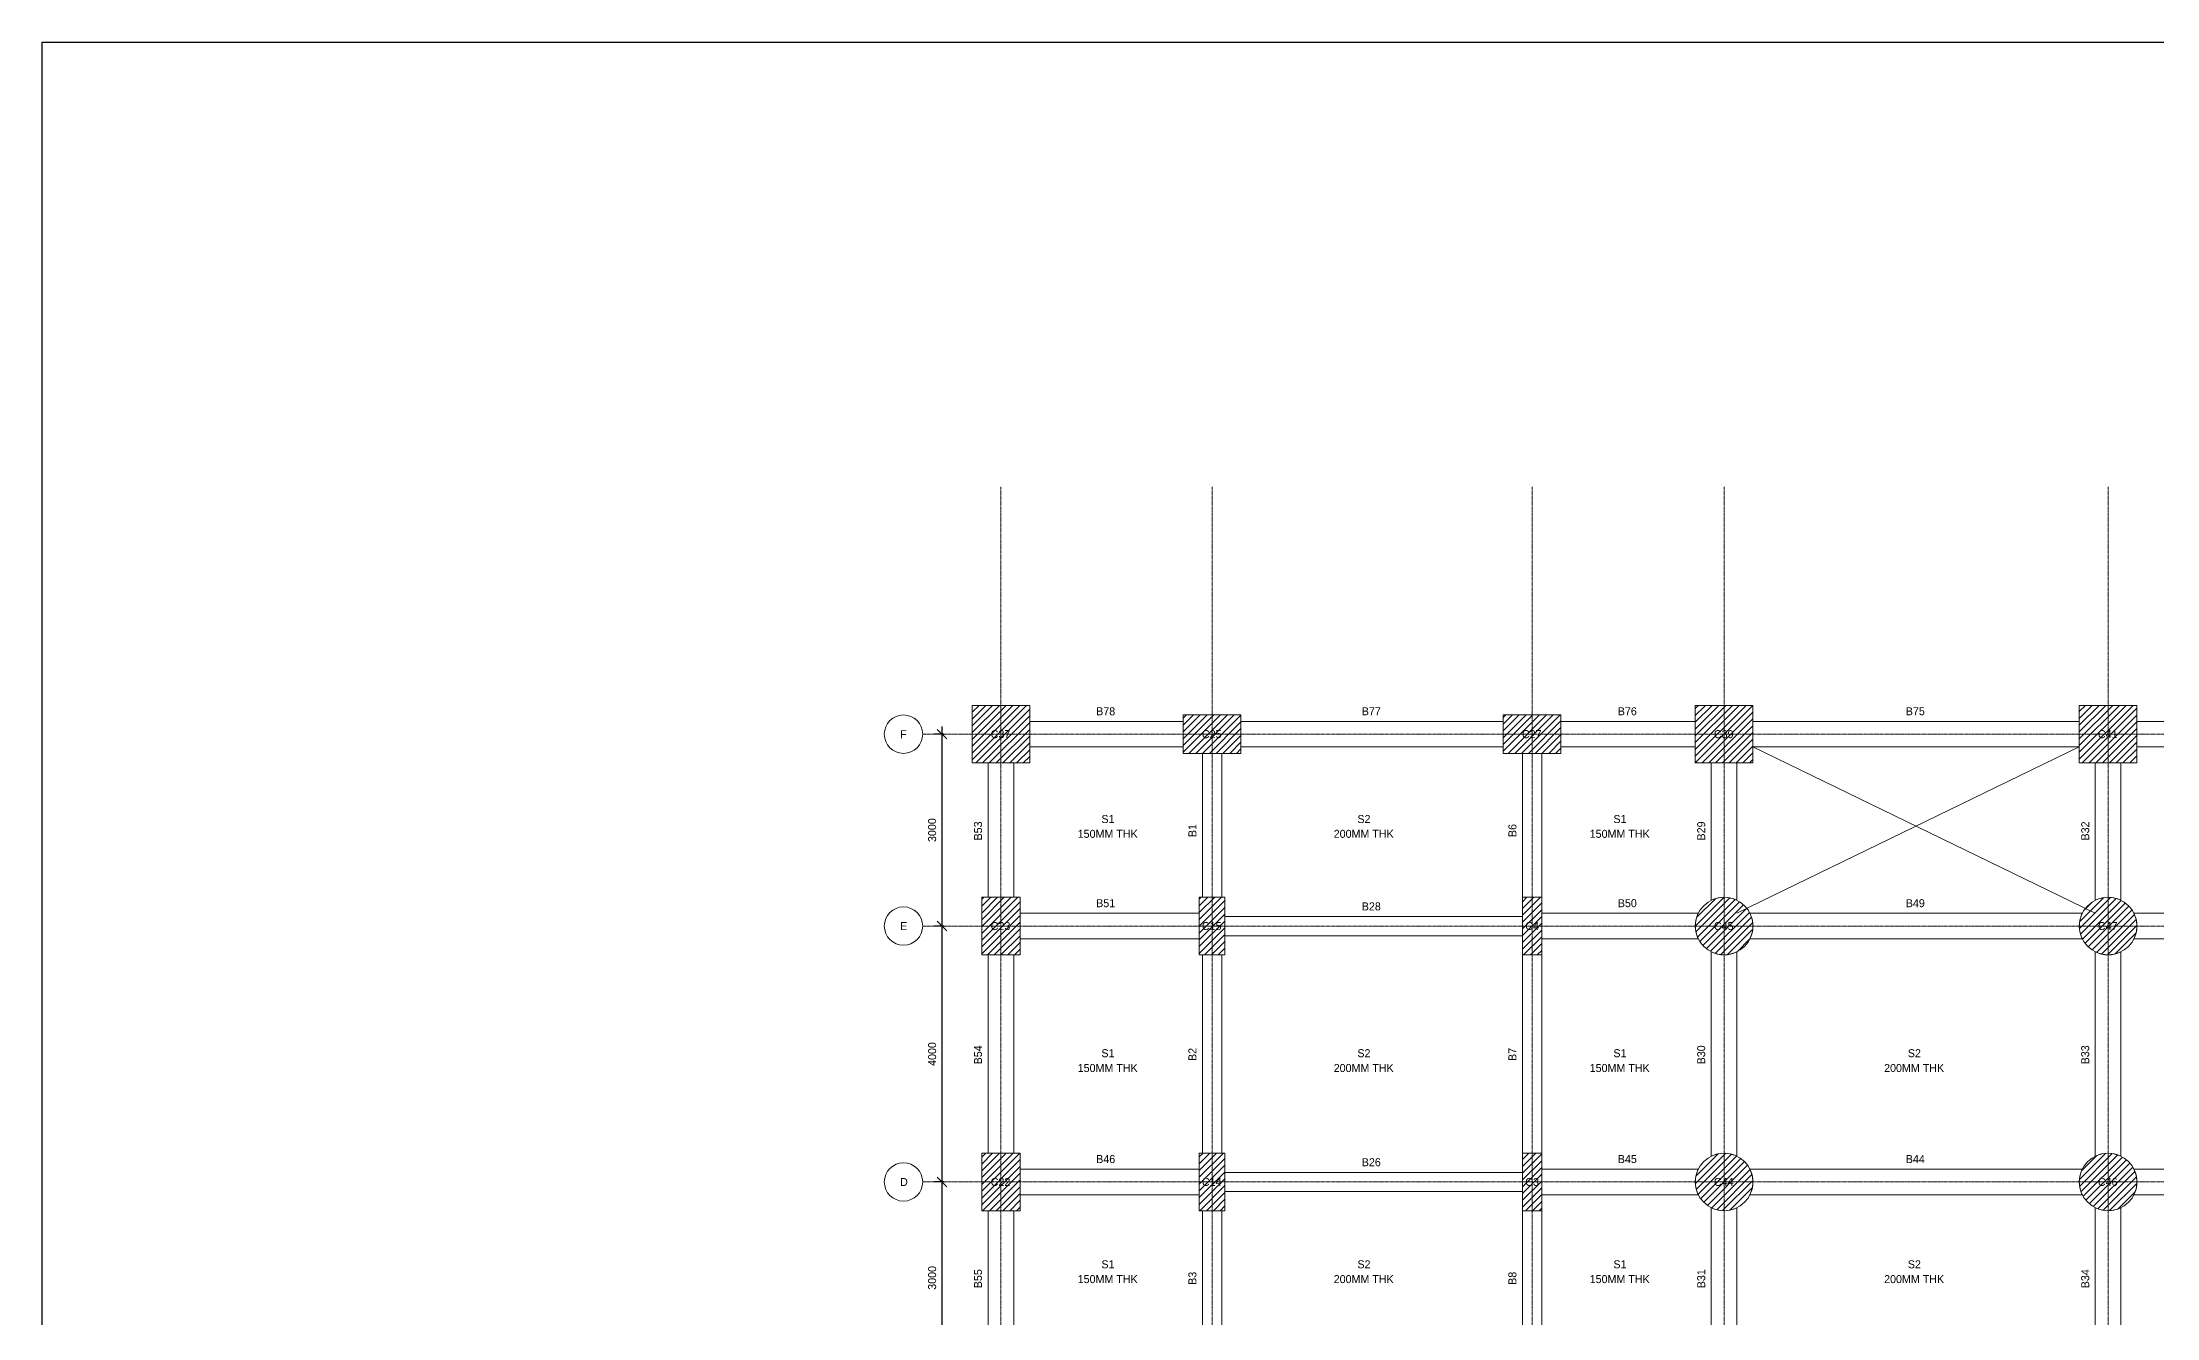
# Model space of a CAD drawing. Header units: millimetres. Extents: x -63539 to 256175, y -13917 to 28816.
# Drawn here: x 57572 to 90609, y 8877 to 28816 of the extents above; entities that cross this region are included whole.
import ezdxf

# ---------------------------------------------------------------- set-up
doc = ezdxf.new("R2010")
doc.units = ezdxf.units.MM
doc.header["$PDMODE"] = 35
doc.linetypes.add('Grid Line', pattern=[22.225, 12.7, -3.175, 3.175, -3.175])
for name, color, linetype, lineweight in [('A-ANNO-DIMS', 211, 'Continuous', 9), ('A-DETL', 90, 'Continuous', 18), ('A-FLOR-IDEN', 11, 'Continuous', 9), ('Boundary', 40, 'Continuous', 30), ('S-BEAM', 12, 'Continuous', 18), ('S-BEAM-IDEN', 2, 'Continuous', 9), ('S-COLS', 52, 'Continuous', 18), ('S-COLS-IDEN', 171, 'Continuous', 9), ('S-GRID', 9, 'Continuous', 9), ('S-GRID-IDEN', 9, 'Continuous', 9)]:
    doc.layers.add(name, color=color, linetype=linetype, lineweight=lineweight)
doc.styles.add('JetBrains Mono', font='JetBrainsMono-VariableFont_wght.ttf', dxfattribs={"height": 125})
doc.dimstyles.new('Diagonal_-_2_5mm_JetBrains_Mono', dxfattribs={"dimscale": 304.8, "dimtxt": 176.918969, "dimasz": 0.492126, "dimexe": 0.393701, "dimexo": 0.246063, "dimgap": 0.287073, "dimtad": 1, "dimdec": 0, "dimzin": 0, "dimdsep": 46, "dimtxsty": 'JetBrains Mono', "dimblk1": 'OBLIQUE', "dimblk2": 'OBLIQUE', "dimsah": 1, "dimcen": 0.09, "dimdle": 0.393701, "dimazin": 0, "dimtfac": 1, "dimtdec": 4, "dimtix": 1, "dimtmove": 0, "dimatfit": 3, "dimfxl": 1, "dimtvp": 1, "dimtfill": 1, "dimtolj": 1, "dimtzin": 0, "dimarcsym": 2})
pattern_1 = [(45, (72850.21, 0), (-53.033, 53.033), [])]

# ---------------------------------------------------------------- blocks, each defined once
blk = doc.blocks.new('Grid - M_Grid Head - Circle-24584-01 1st Floor Lvl_')
at = {"layer": 'S-GRID-IDEN'}
blk.add_circle((0, 0), 6, dxfattribs=at)
blk = doc.blocks.new('_Oblique')
at = {"color": 0, "linetype": 'ByBlock', "lineweight": -2}
blk.add_line((-0.5, -0.5), (0.5, 0.5), dxfattribs=at)
blk = doc.blocks.new('*D52')
at = {"layer": 'A-ANNO-DIMS', "color": 0, "lineweight": -2, "transparency": 16777216}
for p, q in [((71659, 18000), (71508, 18000)), ((71628, 18120), (71628, 14880)), ((71659, 15000), (71508, 15000))]:
    blk.add_line(p, q, dxfattribs=at)
at = {"layer": 'Defpoints', "color": 0, "transparency": 16777216}
for p in [(71734, 18000), (71628, 15000), (71734, 15000)]:
    blk.add_point(p, dxfattribs=at)
at = {"layer": 'A-ANNO-DIMS', "color": 0, "lineweight": -2, "transparency": 16777216, "xscale": 150, "yscale": 150, "zscale": 150}
for p, rotation in [((71628, 18000), 90), ((71628, 15000), 270)]:
    blk.add_blockref('_Oblique', p, dxfattribs=dict(at, rotation=rotation))
at = {"layer": 'A-ANNO-DIMS', "color": 0, "transparency": 16777216, "insert": (71476, 16500), "char_height": 125, "width": 496.29, "attachment_point": 5, "rotation": 90, "style": 'JetBrains Mono', "bg_fill": 3, "box_fill_scale": 1.1, "bg_fill_color": 9, "bg_fill_true_color": 13158600, "bg_fill_transparency": 0}
blk.add_mtext('\\A1;3000', dxfattribs=at)
blk = doc.blocks.new('*D53')
at = {"layer": 'A-ANNO-DIMS', "color": 0, "lineweight": -2, "transparency": 16777216}
for p, q in [((71659, 15000), (71508, 15000)), ((71628, 15120), (71628, 10880)), ((71659, 11000), (71508, 11000))]:
    blk.add_line(p, q, dxfattribs=at)
at = {"layer": 'Defpoints', "color": 0, "transparency": 16777216}
for p in [(71734, 15000), (71628, 11000), (71734, 11000)]:
    blk.add_point(p, dxfattribs=at)
at = {"layer": 'A-ANNO-DIMS', "color": 0, "lineweight": -2, "transparency": 16777216, "xscale": 150, "yscale": 150, "zscale": 150}
for p, rotation in [((71628, 15000), 90), ((71628, 11000), 270)]:
    blk.add_blockref('_Oblique', p, dxfattribs=dict(at, rotation=rotation))
at = {"layer": 'A-ANNO-DIMS', "color": 0, "transparency": 16777216, "insert": (71476, 13000), "char_height": 125, "width": 496.29, "attachment_point": 5, "rotation": 90, "style": 'JetBrains Mono', "bg_fill": 3, "box_fill_scale": 1.1, "bg_fill_color": 9, "bg_fill_true_color": 13158600, "bg_fill_transparency": 0}
blk.add_mtext('\\A1;4000', dxfattribs=at)
blk = doc.blocks.new('*D54')
at = {"layer": 'A-ANNO-DIMS', "color": 0, "lineweight": -2, "transparency": 16777216}
for p, q in [((71659, 11000), (71508, 11000)), ((71628, 11120), (71628, 7880)), ((71659, 8000), (71508, 8000))]:
    blk.add_line(p, q, dxfattribs=at)
at = {"layer": 'Defpoints', "color": 0, "transparency": 16777216}
for p in [(71734, 11000), (71628, 8000), (71734, 8000)]:
    blk.add_point(p, dxfattribs=at)
at = {"layer": 'A-ANNO-DIMS', "color": 0, "lineweight": -2, "transparency": 16777216, "xscale": 150, "yscale": 150, "zscale": 150}
for p, rotation in [((71628, 11000), 90), ((71628, 8000), 270)]:
    blk.add_blockref('_Oblique', p, dxfattribs=dict(at, rotation=rotation))
at = {"layer": 'A-ANNO-DIMS', "color": 0, "transparency": 16777216, "insert": (71476, 9500), "char_height": 125, "width": 496.29, "attachment_point": 5, "rotation": 90, "style": 'JetBrains Mono', "bg_fill": 3, "box_fill_scale": 1.1, "bg_fill_color": 9, "bg_fill_true_color": 13158600, "bg_fill_transparency": 0}
blk.add_mtext('\\A1;3000', dxfattribs=at)

msp = doc.modelspace()

# ---------------------------------------------------------------- hatches: boundary and pattern name
at = {"layer": 'S-COLS'}
h = msp.add_hatch(dxfattribs=at)
h.set_pattern_fill('FP_1', color=8, style=0, pattern_type=2)
h.set_pattern_definition(pattern_1)
h.paths.add_polyline_path([(73000.2, 17550), (73000.2, 18450), (72100.2, 18450), (72100.2, 17550)])
h = msp.add_hatch(dxfattribs=at)
h.set_pattern_fill('FP_1', color=8, style=0, pattern_type=2)
h.set_pattern_definition(pattern_1)
h.paths.add_polyline_path([(76300.2, 17700), (76300.2, 18300), (75400.2, 18300), (75400.2, 17700)])
h = msp.add_hatch(dxfattribs=at)
h.set_pattern_fill('FP_1', color=8, style=0, pattern_type=2)
h.set_pattern_definition(pattern_1)
h.paths.add_polyline_path([(81300.2, 17700), (81300.2, 18300), (80400.2, 18300), (80400.2, 17700)])
h = msp.add_hatch(dxfattribs=at)
h.set_pattern_fill('FP_1', color=8, style=0, pattern_type=2)
h.set_pattern_definition(pattern_1)
h.paths.add_polyline_path([(84300.2, 17550), (84300.2, 18450), (83400.2, 18450), (83400.2, 17550)])
h = msp.add_hatch(dxfattribs=at)
h.set_pattern_fill('FP_1', color=8, style=0, pattern_type=2)
h.set_pattern_definition(pattern_1)
h.paths.add_polyline_path([(90300.2, 17550), (90300.2, 18450), (89400.2, 18450), (89400.2, 17550)])
h = msp.add_hatch(dxfattribs=at)
h.set_pattern_fill('FP_1', color=8, style=0, pattern_type=2)
h.set_pattern_definition(pattern_1)
h.paths.add_polyline_path([(72850.2, 14550), (72850.2, 15450), (72250.2, 15450), (72250.2, 14550)])
h = msp.add_hatch(dxfattribs=at)
h.set_pattern_fill('FP_1', color=8, style=0, pattern_type=2)
h.set_pattern_definition(pattern_1)
h.paths.add_polyline_path([(76050.2, 14550), (76050.2, 15450), (75650.2, 15450), (75650.2, 14550)])
h = msp.add_hatch(dxfattribs=at)
h.set_pattern_fill('FP_1', color=8, style=0, pattern_type=2)
h.set_pattern_definition(pattern_1)
h.paths.add_polyline_path([(81000.2, 14550), (81000.2, 15450), (80700.2, 15450), (80700.2, 14550)])
h = msp.add_hatch(dxfattribs=at)
h.set_pattern_fill('FP_1', color=8, style=0, pattern_type=2)
h.set_pattern_definition(pattern_1)
h.paths.add_polyline_path([(83813.1, 14551.5), (83887.4, 14551.5), (83960.7, 14563.8), (84031, 14587.9), (84096.3, 14623.3), (84155, 14668.9), (84205.3, 14723.6), (84246, 14785.8), (84275.8, 14853.9), (84294.1, 14925.9), (84300.2, 15000), (84294.1, 15074.1), (84275.8, 15146.1), (84246, 15214.2), (84205.3, 15276.4), (84155, 15331.1), (84096.3, 15376.7), (84031, 15412.1), (83960.7, 15436.2), (83887.4, 15448.5), (83813.1, 15448.5), (83739.7, 15436.2), (83669.5, 15412.1), (83604.1, 15376.7), (83545.4, 15331.1), (83495.1, 15276.4), (83454.4, 15214.2), (83424.6, 15146.1), (83406.4, 15074.1), (83400.2, 15000), (83406.4, 14925.9), (83424.6, 14853.9), (83454.4, 14785.8), (83495.1, 14723.6), (83545.4, 14668.9), (83604.1, 14623.3), (83669.5, 14587.9), (83739.7, 14563.8)])
h = msp.add_hatch(dxfattribs=at)
h.set_pattern_fill('FP_1', color=8, style=0, pattern_type=2)
h.set_pattern_definition(pattern_1)
h.paths.add_polyline_path([(89813.1, 14551.5), (89887.4, 14551.5), (89960.7, 14563.8), (90031, 14587.9), (90096.3, 14623.3), (90155, 14668.9), (90205.3, 14723.6), (90246, 14785.8), (90275.8, 14853.9), (90294.1, 14925.9), (90300.2, 15000), (90294.1, 15074.1), (90275.8, 15146.1), (90246, 15214.2), (90205.3, 15276.4), (90155, 15331.1), (90096.3, 15376.7), (90031, 15412.1), (89960.7, 15436.2), (89887.4, 15448.5), (89813.1, 15448.5), (89739.7, 15436.2), (89669.5, 15412.1), (89604.1, 15376.7), (89545.4, 15331.1), (89495.1, 15276.4), (89454.4, 15214.2), (89424.6, 15146.1), (89406.4, 15074.1), (89400.2, 15000), (89406.4, 14925.9), (89424.6, 14853.9), (89454.4, 14785.8), (89495.1, 14723.6), (89545.4, 14668.9), (89604.1, 14623.3), (89669.5, 14587.9), (89739.7, 14563.8)])
h = msp.add_hatch(dxfattribs=at)
h.set_pattern_fill('FP_1', color=8, style=0, pattern_type=2)
h.set_pattern_definition(pattern_1)
h.paths.add_polyline_path([(72850.2, 10550), (72850.2, 11450), (72250.2, 11450), (72250.2, 10550)])
h = msp.add_hatch(dxfattribs=at)
h.set_pattern_fill('FP_1', color=8, style=0, pattern_type=2)
h.set_pattern_definition(pattern_1)
h.paths.add_polyline_path([(76050.2, 10550), (76050.2, 11450), (75650.2, 11450), (75650.2, 10550)])
h = msp.add_hatch(dxfattribs=at)
h.set_pattern_fill('FP_1', color=8, style=0, pattern_type=2)
h.set_pattern_definition(pattern_1)
h.paths.add_polyline_path([(81000.2, 10550), (81000.2, 11450), (80700.2, 11450), (80700.2, 10550)])
h = msp.add_hatch(dxfattribs=at)
h.set_pattern_fill('FP_1', color=8, style=0, pattern_type=2)
h.set_pattern_definition(pattern_1)
h.paths.add_polyline_path([(83813.1, 10551.5), (83887.4, 10551.5), (83960.7, 10563.8), (84031, 10587.9), (84096.3, 10623.3), (84155, 10668.9), (84205.3, 10723.6), (84246, 10785.8), (84275.8, 10853.9), (84294.1, 10925.9), (84300.2, 11000), (84294.1, 11074.1), (84275.8, 11146.1), (84246, 11214.2), (84205.3, 11276.4), (84155, 11331.1), (84096.3, 11376.7), (84031, 11412.1), (83960.7, 11436.2), (83887.4, 11448.5), (83813.1, 11448.5), (83739.7, 11436.2), (83669.5, 11412.1), (83604.1, 11376.7), (83545.4, 11331.1), (83495.1, 11276.4), (83454.4, 11214.2), (83424.6, 11146.1), (83406.4, 11074.1), (83400.2, 11000), (83406.4, 10925.9), (83424.6, 10853.9), (83454.4, 10785.8), (83495.1, 10723.6), (83545.4, 10668.9), (83604.1, 10623.3), (83669.5, 10587.9), (83739.7, 10563.8)])
h = msp.add_hatch(dxfattribs=at)
h.set_pattern_fill('FP_1', color=8, style=0, pattern_type=2)
h.set_pattern_definition(pattern_1)
h.paths.add_polyline_path([(89887.4, 10551.5), (89960.7, 10563.8), (90031, 10587.9), (90096.3, 10623.3), (90155, 10668.9), (90205.3, 10723.6), (90246, 10785.8), (90275.8, 10853.9), (90294.1, 10925.9), (90300.2, 11000), (90294.1, 11074.1), (90275.8, 11146.1), (90246, 11214.2), (90205.3, 11276.4), (90155, 11331.1), (90096.3, 11376.7), (90031, 11412.1), (89960.7, 11436.2), (89887.4, 11448.5), (89813.1, 11448.5), (89739.7, 11436.2), (89669.5, 11412.1), (89604.1, 11376.7), (89545.4, 11331.1), (89495.1, 11276.4), (89454.4, 11214.2), (89424.6, 11146.1), (89406.4, 11074.1), (89400.2, 11000), (89406.4, 10925.9), (89424.6, 10853.9), (89454.4, 10785.8), (89495.1, 10723.6), (89545.4, 10668.9), (89604.1, 10623.3), (89669.5, 10587.9), (89739.7, 10563.8), (89813.1, 10551.5)])

# ---------------------------------------------------------------- linework, layer by layer
at = {"layer": 'A-DETL'}
for p, q in [((89400.2, 17800), (84050.2, 15200)), ((84300.2, 17800), (89650.2, 15200))]:
    msp.add_line(p, q, dxfattribs=at)
at = {"layer": 'S-BEAM'}
for p, q in [((73000.2, 18200), (73000.2, 17800)), ((75400.2, 18200), (73000.2, 18200)), ((75400.2, 17800), (75400.2, 18200)), ((76300.2, 18200), (76300.2, 17800)), ((80400.2, 18200), (76300.2, 18200)), ((80400.2, 17800), (80400.2, 18200)), ((81300.2, 18200), (81300.2, 17800)), ((83400.2, 18200), (81300.2, 18200)), ((83400.2, 17800), (83400.2, 18200)), ((84300.2, 18200), (84300.2, 17800)), ((89400.2, 18200), (84300.2, 18200)), ((89400.2, 17800), (89400.2, 18200)), ((90300.2, 18200), (90300.2, 17800)), ((92400.2, 18200), (90300.2, 18200)), ((72750.2, 17550), (72350.2, 17550)), ((72350.2, 17550), (72350.2, 15450)), ((72750.2, 15450), (72750.2, 17550)), ((73000.2, 17800), (75400.2, 17800)), ((76000.2, 17700), (75700.2, 17700)), ((75700.2, 17700), (75700.2, 15450)), ((76000.2, 15450), (76000.2, 17700)), ((76300.2, 17800), (80400.2, 17800)), ((81000.2, 17700), (80700.2, 17700)), ((80700.2, 17700), (80700.2, 15450)), ((81000.2, 15450), (81000.2, 17700)), ((81300.2, 17800), (83400.2, 17800)), ((84050.2, 17550), (83650.2, 17550)), ((83650.2, 17550), (83650.2, 15403.1)), ((84050.2, 15403.1), (84050.2, 17550)), ((84300.2, 17800), (89400.2, 17800)), ((90050.2, 17550), (89650.2, 17550)), ((89650.2, 17550), (89650.2, 15403.1)), ((90050.2, 15403.1), (90050.2, 17550)), ((90300.2, 17800), (92400.2, 17800)), ((72350.2, 15450), (72750.2, 15450)), ((72850.2, 15200), (72850.2, 14800)), ((75650.2, 15200), (72850.2, 15200)), ((75650.2, 14800), (75650.2, 15200)), ((75700.2, 15450), (76000.2, 15450)), ((80700.2, 15450), (81000.2, 15450)), ((81000.2, 15200), (81000.2, 14800)), ((83447.1, 15200), (81000.2, 15200)), ((89447.1, 15200), (84253.3, 15200)), ((92700.2, 15200), (90253.3, 15200)), ((76050.2, 15150), (76050.2, 14850)), ((80700.2, 15150), (76050.2, 15150)), ((80700.2, 14850), (80700.2, 15150)), ((72750.2, 14550), (72350.2, 14550)), ((72350.2, 14550), (72350.2, 11450)), ((72750.2, 11450), (72750.2, 14550)), ((72850.2, 14800), (75650.2, 14800)), ((76000.2, 14550), (75700.2, 14550)), ((75700.2, 14550), (75700.2, 11450)), ((76000.2, 11450), (76000.2, 14550)), ((76050.2, 14850), (80700.2, 14850)), ((81000.2, 14550), (80700.2, 14550)), ((80700.2, 14550), (80700.2, 11450)), ((81000.2, 14800), (83447.1, 14800)), ((81000.2, 11450), (81000.2, 14550)), ((83650.2, 14596.9), (83650.2, 11403.1)), ((84050.2, 11403.1), (84050.2, 14596.9)), ((84253.3, 14800), (89447.1, 14800)), ((89650.2, 14596.9), (89650.2, 11403.1)), ((90050.2, 11403.1), (90050.2, 14596.9)), ((90253.3, 14800), (92700.2, 14800)), ((72350.2, 11450), (72750.2, 11450)), ((75700.2, 11450), (76000.2, 11450)), ((80700.2, 11450), (81000.2, 11450)), ((72850.2, 11200), (72850.2, 10800)), ((75650.2, 11200), (72850.2, 11200)), ((75650.2, 10800), (75650.2, 11200)), ((76050.2, 11150), (76050.2, 10850)), ((80700.2, 11150), (76050.2, 11150)), ((80700.2, 10850), (80700.2, 11150)), ((81000.2, 11200), (81000.2, 10800)), ((83447.1, 11200), (81000.2, 11200)), ((89447.1, 11200), (84253.3, 11200)), ((92700.2, 11200), (90253.3, 11200)), ((72850.2, 10800), (75650.2, 10800)), ((76050.2, 10850), (80700.2, 10850)), ((81000.2, 10800), (83447.1, 10800)), ((83650.2, 10596.9), (83650.2, 8450)), ((84050.2, 8450), (84050.2, 10596.9)), ((84253.3, 10800), (89447.1, 10800)), ((89650.2, 10596.9), (89650.2, 8450)), ((90050.2, 8450), (90050.2, 10596.9)), ((90253.3, 10800), (92700.2, 10800)), ((72750.2, 10550), (72350.2, 10550)), ((72350.2, 10550), (72350.2, 8450)), ((72750.2, 8450), (72750.2, 10550)), ((76000.2, 10550), (75700.2, 10550)), ((75700.2, 10550), (75700.2, 8450)), ((76000.2, 8450), (76000.2, 10550)), ((81000.2, 10550), (80700.2, 10550)), ((80700.2, 10550), (80700.2, 8450)), ((81000.2, 8450), (81000.2, 10550))]:
    msp.add_line(p, q, dxfattribs=at)
for centre, start, end in [((83850.2, 15000), 153.6122, 180), ((83850.2, 15000), 63.6122, 116.3878), ((83850.2, 15000), 0, 26.3878), ((89850.2, 15000), 153.6122, 180), ((89850.2, 15000), 63.6122, 116.3878), ((89850.2, 15000), 0, 26.3878), ((83850.2, 15000), 180, 206.3878), ((83850.2, 15000), 333.6122, 0), ((89850.2, 15000), 180, 206.3878), ((89850.2, 15000), 333.6122, 0), ((83850.2, 15000), 243.6122, 296.3878), ((89850.2, 15000), 243.6122, 296.3878), ((83850.2, 11000), 63.6122, 116.3878), ((89850.2, 11000), 63.6122, 116.3878), ((83850.2, 11000), 153.6122, 180), ((83850.2, 11000), 180, 206.3878), ((83850.2, 11000), 0, 26.3878), ((83850.2, 11000), 333.6122, 0), ((89850.2, 11000), 153.6122, 180), ((89850.2, 11000), 180, 206.3878), ((89850.2, 11000), 0, 26.3878), ((89850.2, 11000), 333.6122, 0), ((83850.2, 11000), 243.6122, 296.3878), ((89850.2, 11000), 243.6122, 296.3878)]:
    msp.add_arc(centre, 450, start, end, dxfattribs=at)
at = {"layer": 'S-COLS'}
for p, q in [((72100.2, 18450), (73000.2, 18450)), ((72100.2, 17550), (72100.2, 18450)), ((73000.2, 18450), (73000.2, 17550)), ((75400.2, 18300), (76300.2, 18300)), ((75400.2, 17700), (75400.2, 18300)), ((76300.2, 18300), (76300.2, 17700)), ((80400.2, 18300), (81300.2, 18300)), ((80400.2, 17700), (80400.2, 18300)), ((81300.2, 18300), (81300.2, 17700)), ((83400.2, 18450), (84300.2, 18450)), ((83400.2, 17550), (83400.2, 18450)), ((84300.2, 18450), (84300.2, 17550)), ((89400.2, 18450), (90300.2, 18450)), ((89400.2, 17550), (89400.2, 18450)), ((90300.2, 18450), (90300.2, 17550)), ((73000.2, 17550), (72100.2, 17550)), ((76300.2, 17700), (75400.2, 17700)), ((81300.2, 17700), (80400.2, 17700)), ((84300.2, 17550), (83400.2, 17550)), ((90300.2, 17550), (89400.2, 17550)), ((72250.2, 15450), (72850.2, 15450)), ((72250.2, 14550), (72250.2, 15450)), ((72850.2, 15450), (72850.2, 14550)), ((75650.2, 15450), (76050.2, 15450)), ((75650.2, 14550), (75650.2, 15450)), ((76050.2, 15450), (76050.2, 14550)), ((80700.2, 15450), (81000.2, 15450)), ((80700.2, 14550), (80700.2, 15450)), ((81000.2, 15450), (81000.2, 14550)), ((72850.2, 14550), (72250.2, 14550)), ((76050.2, 14550), (75650.2, 14550)), ((81000.2, 14550), (80700.2, 14550)), ((72250.2, 11450), (72850.2, 11450)), ((72250.2, 10550), (72250.2, 11450)), ((72850.2, 11450), (72850.2, 10550)), ((75650.2, 11450), (76050.2, 11450)), ((75650.2, 10550), (75650.2, 11450)), ((76050.2, 11450), (76050.2, 10550)), ((80700.2, 11450), (81000.2, 11450)), ((80700.2, 10550), (80700.2, 11450)), ((81000.2, 11450), (81000.2, 10550)), ((72850.2, 10550), (72250.2, 10550)), ((76050.2, 10550), (75650.2, 10550)), ((81000.2, 10550), (80700.2, 10550))]:
    msp.add_line(p, q, dxfattribs=at)
for centre, start, end in [((83850.2, 15000), 0, 180), ((89850.2, 15000), 360, 180), ((83850.2, 15000), 180, 0), ((89850.2, 15000), 180, 0), ((83850.2, 11000), 0, 180), ((89850.2, 11000), 360, 180), ((83850.2, 11000), 180, 0), ((89850.2, 11000), 180, 0)]:
    msp.add_arc(centre, 450, start, end, dxfattribs=at)
at = {"layer": 'S-GRID', "linetype": 'Grid Line'}
for p, q in [((72550.2, 21865.2), (72550.2, -1537.1)), ((75850.2, 21865.2), (75850.2, -1537.1)), ((80850.2, 21865.2), (80850.2, -1537.1)), ((83850.2, 21865.2), (83850.2, -1537.1)), ((89850.2, 21865.2), (89850.2, -1537.1)), ((103314.9, 18000), (71328.1, 18000)), ((103314.9, 15000), (71328.1, 15000)), ((103314.9, 11000), (71328.1, 11000))]:
    msp.add_line(p, q, dxfattribs=at)

# ---------------------------------------------------------------- block references
at = {"layer": 'S-GRID-IDEN', "xscale": 49.99999999999998, "yscale": 49.99999999999998, "zscale": 49.99999999999998}
for p, rotation in [((71028.1, 18000), 89.99999999999984), ((71028.1, 15000), 89.99999999999984), ((71028.1, 11000), 89.99999999999982)]:
    msp.add_blockref('Grid - M_Grid Head - Circle-24584-01 1st Floor Lvl_', p, dxfattribs=dict(at, rotation=rotation))

# ---------------------------------------------------------------- texts
at = {"layer": 'A-FLOR-IDEN', "char_height": 125, "width": 256.54, "attachment_point": 1, "style": 'JetBrains Mono', "bg_fill": 3, "box_fill_scale": 1.25, "bg_fill_color": 9, "bg_fill_true_color": 13158600, "bg_fill_transparency": 0}
for s, insert in [('S1', (74120.3, 16736.1)), ('S2', (78120.3, 16736.1)), ('S1', (82120.3, 16736.1)), ('S1', (74120.3, 13075.3)), ('S2', (78120.3, 13075.3)), ('S1', (82120.3, 13075.3)), ('S2', (86720.3, 13075.3)), ('S1', (74120.3, 9775.3)), ('S2', (78120.3, 9775.3)), ('S1', (82120.3, 9775.3)), ('S2', (86720.3, 9775.3))]:
    msp.add_mtext(s, dxfattribs=dict(at, insert=insert))
at = {"layer": 'S-BEAM-IDEN', "char_height": 125, "width": 384.81, "attachment_point": 1, "style": 'JetBrains Mono'}
for s, insert in [('B78', (74038.5, 18420.6)), ('B77', (78188.5, 18420.6)), ('B76', (82188.5, 18420.6)), ('B75', (86688.5, 18420.6)), ('B51', (74038.5, 15420.6)), ('B28', (78188.5, 15370.6)), ('B50', (82188.5, 15420.6)), ('B49', (86688.5, 15420.6)), ('B46', (74038.5, 11420.6)), ('B26', (78188.5, 11370.6)), ('B45', (82188.5, 11420.6)), ('B44', (86688.5, 11420.6))]:
    msp.add_mtext(s, dxfattribs=dict(at, insert=insert))
at = {"layer": 'S-BEAM-IDEN', "char_height": 125, "attachment_point": 1, "rotation": 90, "style": 'JetBrains Mono'}
for s, insert, width in [('B53', (72129.7, 16338.3), 384.81), ('B1', (75479.7, 16391.3), 256.54), ('B6', (80479.7, 16391.3), 256.54), ('B29', (83429.7, 16338.3), 384.81), ('B32', (89429.7, 16338.3), 384.81), ('B54', (72129.7, 12838.3), 384.81), ('B2', (75479.7, 12891.3), 256.54), ('B7', (80479.7, 12891.3), 256.54), ('B30', (83429.7, 12838.3), 384.81), ('B33', (89429.7, 12838.3), 384.81), ('B55', (72129.7, 9338.3), 384.81), ('B3', (75479.7, 9391.3), 256.54), ('B8', (80479.7, 9391.3), 256.54), ('B31', (83429.7, 9338.3), 384.81), ('B34', (89429.7, 9338.3), 384.81)]:
    msp.add_mtext(s, dxfattribs=dict(at, insert=insert, width=width))
at = {"layer": 'S-COLS-IDEN', "char_height": 125, "attachment_point": 1, "style": 'JetBrains Mono'}
for s, insert, width in [('C37', (72390.4, 18062.7), 384.81), ('C25', (75690.4, 18062.7), 384.81), ('C27', (80690.4, 18062.7), 384.81), ('C39', (83690.4, 18062.7), 384.81), ('C41', (89690.4, 18062.7), 384.81), ('C23', (72390.4, 15062.7), 384.81), ('C15', (75690.4, 15062.7), 384.81), ('C4', (80743.4, 15062.7), 256.54), ('C45', (83690.4, 15062.7), 384.81), ('C47', (89690.4, 15062.7), 384.81), ('C22', (72390.4, 11062.7), 384.81), ('C14', (75690.4, 11062.7), 384.81), ('C3', (80743.4, 11062.7), 256.54), ('C44', (83690.4, 11062.7), 384.81), ('C46', (89690.4, 11062.7), 384.81)]:
    msp.add_mtext(s, dxfattribs=dict(at, insert=insert, width=width))

# ---------------------------------------------------------------- next in the draw order: texts
at = {"layer": 'A-FLOR-IDEN', "char_height": 125, "width": 1154.43, "attachment_point": 1, "style": 'JetBrains Mono', "bg_fill": 3, "box_fill_scale": 1.25, "bg_fill_color": 9, "bg_fill_true_color": 13158600, "bg_fill_transparency": 0}
for s, insert in [('150MM THK', (73749.9, 16504.6)), ('200MM THK', (77749.9, 16504.6)), ('150MM THK', (81749.9, 16504.6)), ('150MM THK', (73749.9, 12843.8)), ('200MM THK', (77749.9, 12843.8)), ('150MM THK', (81749.9, 12843.8)), ('200MM THK', (86349.9, 12843.8)), ('150MM THK', (73749.9, 9543.8)), ('200MM THK', (77749.9, 9543.8)), ('150MM THK', (81749.9, 9543.8)), ('200MM THK', (86349.9, 9543.8))]:
    msp.add_mtext(s, dxfattribs=dict(at, insert=insert))
at = {"layer": 'S-GRID-IDEN', "char_height": 125, "width": 128.27, "attachment_point": 1, "style": 'JetBrains Mono', "bg_fill": 3, "box_fill_scale": 1.25, "bg_fill_color": 9, "bg_fill_true_color": 13158600, "bg_fill_transparency": 0}
for s, insert in [('F', (70974.8, 18062.1)), ('E', (70974.8, 15062.1)), ('D', (70974.8, 11062.1))]:
    msp.add_mtext(s, dxfattribs=dict(at, insert=insert))

# ---------------------------------------------------------------- next in the draw order: dimensions: what is measured, and where the dimension line sits
at = {"layer": 'A-ANNO-DIMS'}
dim = msp.add_linear_dim(base=(71628.1, 15000), p1=(71734.1, 18000), p2=(71734.1, 15000), angle=90, dimstyle='Diagonal_-_2_5mm_JetBrains_Mono', override={"dimpost": '<>', "dimfxl": 3000}, dxfattribs=at)
dim.commit()
dim.dimension.update_dxf_attribs({"geometry": '*D52', "text_midpoint": (71476.3, 16500)})

# ---------------------------------------------------------------- next in the draw order: dimensions: what is measured, and where the dimension line sits
dim = msp.add_linear_dim(base=(71628.1, 11000), p1=(71734.1, 15000), p2=(71734.1, 11000), angle=90, dimstyle='Diagonal_-_2_5mm_JetBrains_Mono', override={"dimpost": '<>', "dimfxl": 4000}, dxfattribs=at)
dim.commit()
dim.dimension.update_dxf_attribs({"geometry": '*D53', "text_midpoint": (71476.3, 13000)})

# ---------------------------------------------------------------- next in the draw order: dimensions: what is measured, and where the dimension line sits
dim = msp.add_linear_dim(base=(71628.1, 8000), p1=(71734.1, 11000), p2=(71734.1, 8000), angle=90, dimstyle='Diagonal_-_2_5mm_JetBrains_Mono', override={"dimpost": '<>', "dimfxl": 3000}, dxfattribs=at)
dim.commit()
dim.dimension.update_dxf_attribs({"geometry": '*D54', "text_midpoint": (71476.3, 9500)})

# ---------------------------------------------------------------- next in the draw order: linework, layer by layer
at = {"layer": 'Boundary'}
msp.add_lwpolyline([(57571.7, 28816.5), (119084.8, 28816.5), (119084.8, -13916.7), (57571.7, -13916.7)], close=True, dxfattribs=at)

doc.saveas('drawing.dxf')
